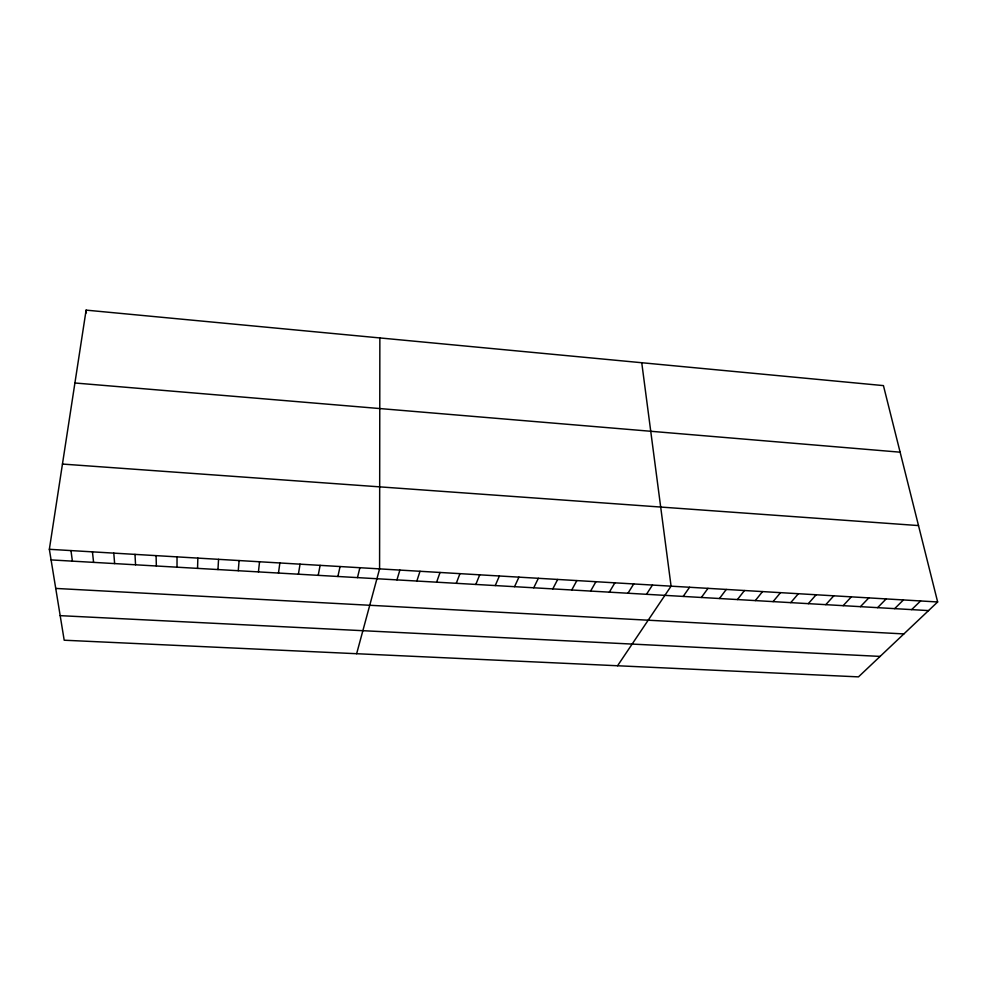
<?xml version="1.0" encoding="UTF-8"?>
<svg xmlns="http://www.w3.org/2000/svg" width="987" height="987" viewBox="0 0 987 987"><rect width="100%" height="100%" fill="white"/><g stroke="black" fill="none" stroke-linecap="round" stroke-linejoin="round"><path stroke-width="1.48" d="M379.859 337.936L379.588 568.882L356.64 653.715M177.018 567.192L177.031 556.865M197.548 568.376L197.856 558.099M217.967 569.548L218.546 559.333M238.262 570.72L239.113 560.554M258.434 571.892L259.544 561.763M278.482 573.052L279.864 562.96M49.35 549.303L86.116 310.128L883.439 385.609L937.65 601.971L858.48 676.872L64.192 640.218L49.35 549.303L937.65 601.971M298.407 574.2L300.048 564.157M318.209 575.347L320.121 565.354M337.899 576.482L340.059 566.538M357.467 577.617L359.885 567.71M396.947 579.887L399.871 570.079M416.847 581.047L420.018 571.276M436.624 582.182L440.042 572.46M456.278 583.317L459.954 573.644M475.82 584.452L479.731 574.816M495.24 585.575L499.397 575.989M514.548 586.685L518.94 577.148M533.733 587.796L538.359 578.296M552.806 588.894L557.667 579.443M571.757 589.992L576.852 580.578M590.608 591.077L595.926 581.713M609.337 592.163L614.876 582.836M627.966 593.236L633.728 583.946M646.485 594.31L652.456 585.057M617.554 665.756L671.074 586.167L641.747 362.735M683.177 596.432L689.58 587.265M701.375 597.48L707.987 588.351M719.461 598.517L726.272 589.436M737.437 599.565L744.457 590.522M755.314 600.589L762.544 591.583M773.08 601.626L780.507 592.656M790.747 602.638L798.372 593.718M808.316 603.662L816.138 594.766M825.786 604.661L833.805 595.815M843.157 605.673L851.362 596.851M860.43 606.66L868.819 597.888M877.603 607.659L886.178 598.924M894.666 608.646L903.426 599.948M911.655 609.621L920.587 600.96M60.182 615.654L880.108 656.404M55.741 588.425L903.882 633.925M51.077 559.913L928.533 610.595M62.452 464.063L918.515 525.577M74.913 382.993L900.119 452.182M70.965 550.573L72.396 561.147M92.445 551.856L93.58 562.368M86.116 310.128L86.362 312.879M113.789 553.115L114.628 563.589M134.997 554.373L135.552 564.786M156.082 555.632L156.353 565.995"/></g></svg>
